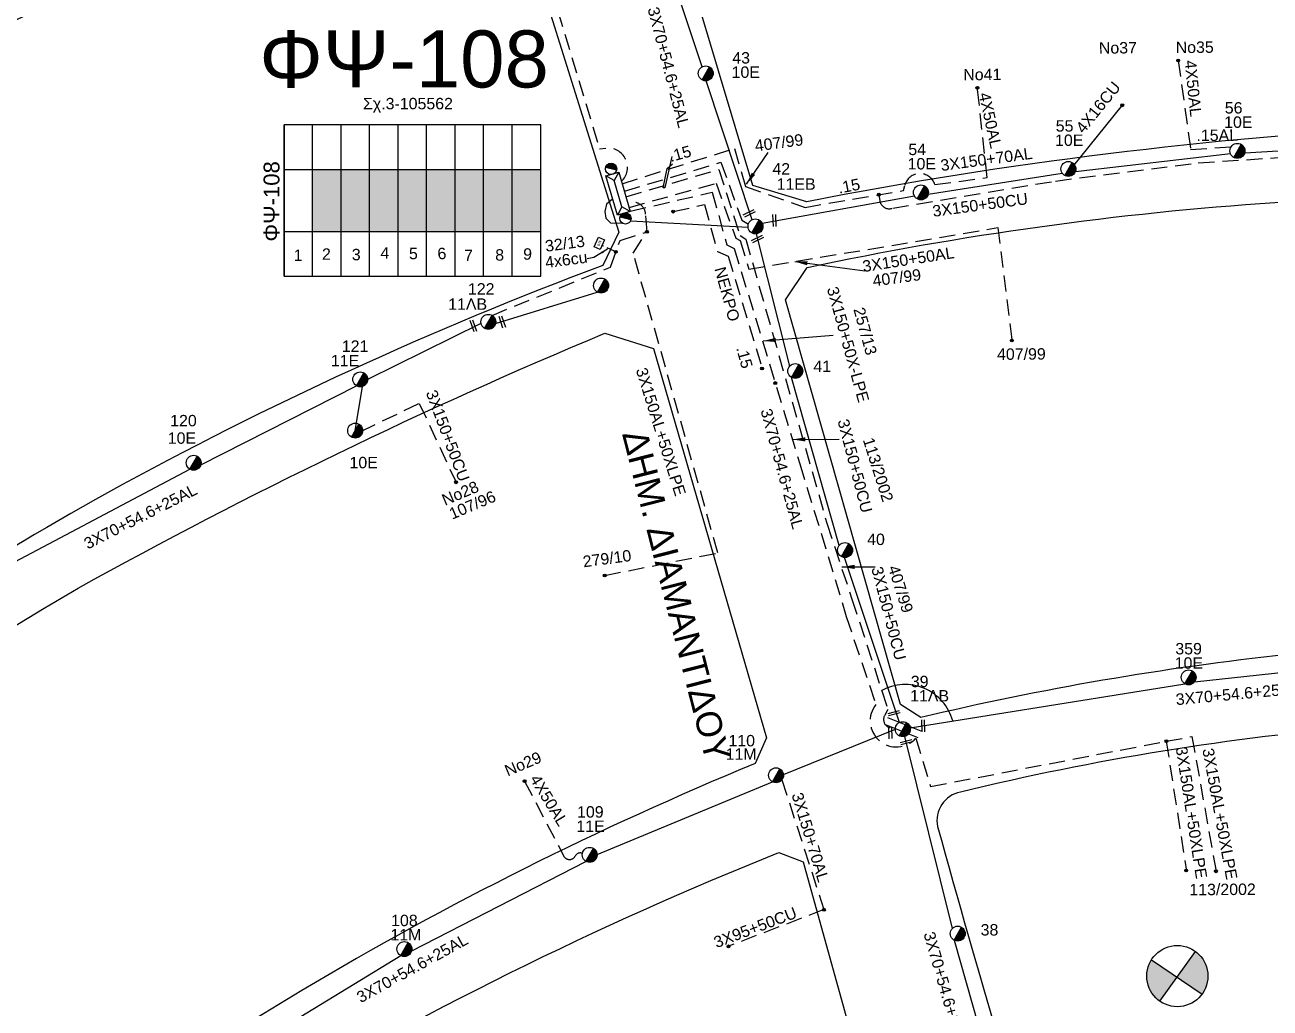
# Model space of a CAD drawing. Header units: millimetres. Extents: x 875 to 3140, y 727 to 1775.
# Drawn here: x 2015.8 to 2212.3, y 1494.8 to 1649.9 of the extents above; entities that cross this region are included whole.
import ezdxf
from ezdxf.enums import TextEntityAlignment as Align

# ---------------------------------------------------------------- set-up
doc = ezdxf.new("R2010")
doc.units = ezdxf.units.MM
doc.linetypes.add('DASHED', pattern=[19.05, 12.7, -6.35])
for name, color, linetype in [('Pillar OTE', 7, 'Continuous'), ('Ασφαλειοκιβώτια Χ.Τ 9 αναχωρήσεων', 7, 'Continuous'), ('Γέφυρες Εναερίου Δικτύου', 7, 'Continuous'), ('Γυμνά εναέρια ΧΤ (3Φ)   4x50AL', 7, 'Continuous'), ('Γυμνά εναέρια ΧΤ και ΦΟΠ (3Φ)   4x50+16AL', 7, 'Continuous'), ('Επιγραφές - Σχήματα', 7, 'Continuous'), ('Καλώδια ΧΤ   3x150+50AL', 7, 'DASHED'), ('Καλώδια ΧΤ   3x150+50CU', 7, 'DASHED'), ('Καλώδια ΧΤ   3x150+70AL', 7, 'DASHED'), ('Καλώδια ΧΤ   3x150AL+50XLPE', 7, 'DASHED'), ('Καλώδια ΧΤ   3x95+50CU', 7, 'DASHED'), ('Καλώδια ΧΤ   4x6CU', 7, 'DASHED'), ('Μηχανική τομή', 7, 'Continuous'), ('Στύλος ΦΜ', 7, 'Continuous'), ('Στύλος ΦΜ @ 1', 7, 'Continuous'), ('Συνδέσεις', 7, 'Continuous'), ('Συνεστραμμένα ΧΤ   3x70+54.6+25AL', 7, 'SYN_LINE'), ('Τομή', 7, 'Continuous'), ('Υποσταθμός εναέριος 2 στύλων', 7, 'Continuous'), ('Υποσταθμός πόλεως', 7, 'Continuous'), ('Υπόβαθρο ΔΕΗ', 7, 'Continuous'), ('Υπόγεια Καλώδια Δικτύου ΧΤ   .15', 7, 'DASHED'), ('Υπόγεια Καλώδια Δικτύου ΧΤ   150AL', 7, 'DASHED')]:
    doc.layers.add(name, color=color, linetype=linetype)
doc.styles.add('ar', font='arial.ttf')
doc.styles.get("Standard").update_dxf_attribs({"font": 'arial.ttf'})
doc.linetypes.add('SYN_LINE', pattern='A,0.5,-0.0001,["/\\/\\/\\/",Standard,S=0.1,R=0,X=0,Y=-0.05],-0.25', length=0.7501)
doc.dimstyles.new('ISO-25', dxfattribs={"dimtxt": 2.5, "dimasz": 2.5, "dimexe": 1.25, "dimexo": 0.625, "dimtad": 1, "dimtxsty": 'Standard', "dimcen": 2.5, "dimadec": 0, "dimazin": 0, "dimtfac": 1, "dimtmove": 0, "dimatfit": 3, "dimfxl": 1, "dimarcsym": 0})

# ---------------------------------------------------------------- blocks, each defined once
blk = doc.blocks.new('ΥΠΑΡΧΩΝ ΤΣΙΜΕΝΤΕΝΙΟΣ ΣΤΥΛΟΣ')
at = {"layer": 'Στύλος ΦΜ'}
blk.add_hatch(color=256, dxfattribs=at).paths.add_polyline_path([(-1.29, -2.28, 0.574793), (2.62, 0, 0.268822), (1.3, 2.27)])
blk.add_line((-1.29, -2.28), (1.3, 2.27), dxfattribs=at)
blk.add_circle((0, 0), 2.62, dxfattribs=at)
at = {"layer": 'Στύλος ΦΜ', "flags": 4}
for tag, p in [('ΑΡΙΘΜΟΣ', (-4.68, 8.05)), ('ΤΥΠΟΣ', (-4.91, 3.03))]:
    blk.add_attdef(tag, p, '', height=4, dxfattribs=at)
blk = doc.blocks.new('ΥΠΟΣΤΑΘΜΟΣ ΕΝΑΕΡΙΟΣ ΕΠΙ 2 ΣΤΥΛΩΝ')
at = {"layer": 'Υποσταθμός εναέριος 2 στύλων', "linetype": 'Continuous'}
for points in [[(-11.97, -2.11, 0.574793), (-8.45, -0.07, 0.268822), (-9.64, 1.98)], [(9.68, -2.15, 0.574793), (13.19, -0.1, 0.268822), (12.01, 1.95)]]:
    blk.add_hatch(color=256, dxfattribs=at).paths.add_polyline_path(points)
for p, q in [((-11.97, -2.11), (-9.64, 1.98)), ((9.68, -2.15), (12.01, 1.95))]:
    blk.add_line(p, q, dxfattribs=at)
for centre in [(-10.81, -0.07), (10.84, -0.1)]:
    blk.add_circle(centre, 2.36, dxfattribs=at)
at = {"layer": 'Υποσταθμός πόλεως', "linetype": 'Continuous', "ltscale": 40}
blk.add_lwpolyline([(-8.57, 2.82), (8.57, 2.82), (8.57, -2.82), (-8.57, -2.82)], close=True, dxfattribs=at)
for points in [[(-5.75, 0), (-8.57, 2.82)], [(-8.57, -2.82), (-5.75, 0)], [(-5.75, 0), (5.75, 0)], [(5.75, 0), (8.57, 2.82)], [(8.57, -2.82), (5.75, 0)]]:
    blk.add_lwpolyline(points, dxfattribs=at)
at = {"layer": 'Υποσταθμός εναέριος 2 στύλων', "ltscale": 40, "flags": 1}
for tag, p in [('ΜΕΤΑΣΧΗΜΑΤΙΣΜΟΣ', (14.09, 2.51)), ('ΙΣΧΥΣ', (14.07, -0.28)), ('ΑΡΙΘΜΟΣ', (14.19, -3))]:
    blk.add_attdef(tag, p, '', height=1.8, dxfattribs=at)
blk = doc.blocks.new('ΤΟΜΗ')
at = {"layer": 'Τομή', "ltscale": 40}
for p, q in [((-5.68, 0), (5.68, 0)), ((5.68, -2.33), (-5.68, -2.33))]:
    blk.add_line(p, q, dxfattribs=at)
blk = doc.blocks.new('ΑΣΦΑΛΕΙΟΚΙΒΩΤΙΟ ΥΠΟΣΤΑΘΜΟΥ 9 ΑΝΑΧΩΡΗΣΕΩΝ')
at = {"layer": 'Ασφαλειοκιβώτια Χ.Τ 9 αναχωρήσεων', "ltscale": 40}
for p, q in [((-23.8, 40.36), (24.02, 40.36)), ((-9.72, 40.36), (-9.72, -40.64)), ((9.94, 40.36), (9.94, -40.64)), ((-23.8, 31.36), (24.02, 31.36)), ((-23.8, 22.36), (24.02, 22.36)), ((-23.8, 13.36), (24.02, 13.36)), ((-23.8, 4.36), (24.02, 4.36)), ((-23.8, -4.64), (24.02, -4.64)), ((-23.8, -13.64), (24.02, -13.64)), ((-23.8, -22.64), (24.02, -22.64)), ((-23.8, -31.64), (24.02, -31.64))]:
    blk.add_line(p, q, dxfattribs=at)
at = {"layer": 'Ασφαλειοκιβώτια Χ.Τ 9 αναχωρήσεων'}
blk.add_lwpolyline([(-23.8, -40.64), (24.02, -40.64), (24.02, 40.36), (-23.8, 40.36)], close=True, dxfattribs=at)
for s, rotation, p in [('1', 270, (-18.96, 37.31)), ('2', 270, (-18.6, 28.38)), ('3', 270, (-18.74, 18.97)), ('4', 270, (-18.26, 9.95)), ('5', 270, (-18.42, 0.93)), ('6', 274.9707, (-18.52, -8.21)), ('7', 270, (-19, -16.47)), ('8', 270, (-18.86, -26.29)), ('9', 266.863, (-18.5, -35))]:
    blk.add_text(s, height=3.6, rotation=rotation, dxfattribs=at).set_placement(p)
at = {"layer": 'Ασφαλειοκιβώτια Χ.Τ 9 αναχωρήσεων', "ltscale": 40}
for tag, height, p in [('ΟΝΟΜΑ', 5, (-0.16, 44.31)), ('ΚΕΙΜΕΝΟ 1', 2, (17.06, 35.59)), ('ΚΕΙΜΕΝΟ 2', 2, (17.06, 26.88)), ('ΚΕΙΜΕΝΟ 3', 2, (17.06, 17.69)), ('ΚΕΙΜΕΝΟ 4', 2, (17.06, 8.71)), ('ΚΕΙΜΕΝΟ 5', 2, (17.06, -0.13)), ('ΚΕΙΜΕΝΟ 6', 2, (17.06, -9.05)), ('ΚΕΙΜΕΝΟ 7', 2, (17.06, -18.13)), ('ΚΕΙΜΕΝΟ 8', 2, (17.06, -26.85)), ('ΚΕΙΜΕΝΟ 9', 2, (17.06, -35.99)), ('ΣΧ', 2, (-0.1, -42.64))]:
    blk.add_attdef(tag, text='', height=height, dxfattribs=at).set_placement(p, align=Align.MIDDLE_CENTER)
blk = doc.blocks.new('ΜΗΧΑΝΙΚΗ ΤΟΜΗ')
at = {"layer": 'Μηχανική τομή', "ltscale": 40}
for p, q in [((-1.89, 0.78), (1.89, 0.78)), ((1.89, 0), (-1.89, 0))]:
    blk.add_line(p, q, dxfattribs=at)
blk = doc.blocks.new('_ΣΥΝΔΕΣΗ')
at = {"layer": 'Συνδέσεις', "linetype": 'SYN_LINE', "ltscale": 40}
blk.add_hatch(color=256, dxfattribs=at).paths.add_polyline_path([(0.5, -0.01, 1), (-0.5, -0.01, 1)])
at = {"layer": 'Συνδέσεις'}
blk.add_circle((0, -0.01), 0.5, dxfattribs=at)
blk = doc.blocks.new('PILLAR ΟΤΕ')
at = {"layer": 'Pillar OTE', "ltscale": 40}
blk.add_lwpolyline([(-3.31, 2.02), (3.39, 2.02), (3.39, -1.99), (-3.31, -1.99)], close=True, dxfattribs=at)
at = {"layer": 'Pillar OTE', "insert": (-1.81, 0.71), "char_height": 1.3575, "width": 109.961, "attachment_point": 1}
blk.add_mtext('{\\fArial|b1|i0|c161|p34;OTE}', dxfattribs=at)

msp = doc.modelspace()

# ---------------------------------------------------------------- hatches: boundary and pattern name
at = {"layer": 'Ασφαλειοκιβώτια Χ.Τ 9 αναχωρήσεων', "ltscale": 20}
for color, points in [(30, [(2061.17, 1627.11), (2061.17, 1617.29), (2065.67, 1617.29), (2065.67, 1627.11)]), (2, [(2065.67, 1627.11), (2065.67, 1617.29), (2070.17, 1617.29), (2070.17, 1627.11)]), (151, [(2070.17, 1627.11), (2070.17, 1617.29), (2074.67, 1617.29), (2074.67, 1627.11)]), (85, [(2074.67, 1627.11), (2074.67, 1617.29), (2079.17, 1617.29), (2079.17, 1627.11)]), (6, [(2079.17, 1627.11), (2079.17, 1617.29), (2083.67, 1617.29), (2083.67, 1627.11)]), (27, [(2083.67, 1627.11), (2083.67, 1617.29), (2088.17, 1617.29), (2088.17, 1627.11)]), (1, [(2088.17, 1627.11), (2088.17, 1617.29), (2092.67, 1617.29), (2092.67, 1627.11)]), (173, [(2092.67, 1627.11), (2092.67, 1617.29), (2097.17, 1617.29), (2097.17, 1627.11)])]:
    msp.add_hatch(color=color, dxfattribs=at).paths.add_polyline_path(points)
at = {"layer": 'Επιγραφές - Σχήματα'}
h = msp.add_hatch(color=1, dxfattribs=at)
h.paths.add_polyline_path([(2200.5, 1503.71), (2197.6, 1499.64), (2201.56, 1496.97, 0.158648), (2202.48, 1499.81, 0.239646)])
h.paths.add_polyline_path([(2197.6, 1499.64), (2193.56, 1502.37, 0.140748), (2192.83, 1499.81, 0.245453), (2194.9, 1495.85)])

# ---------------------------------------------------------------- linework, layer by layer
at = {"layer": 'Γέφυρες Εναερίου Δικτύου', "color": 30, "linetype": 'DASHED', "ltscale": 0.2}
msp.add_lwpolyline([(2089.51, 1604.07), (2108.19, 1611.68), (2109.71, 1615.89), (2113.96, 1617.27), (2113.74, 1620.06, 0.507875), (2110.94, 1621.79, -39.697215)], format="xyb", dxfattribs=at)
at = {"layer": 'Γυμνά εναέρια ΧΤ (3Φ)   4x50AL', "color": 27, "linetype": 'DASHED', "ltscale": 0.2}
msp.add_lwpolyline([(2197.8, 1644.3), (2199.75, 1630.25)], dxfattribs=at)
at = {"layer": 'Γυμνά εναέρια ΧΤ (3Φ)   4x50AL', "color": 85, "linetype": 'DASHED', "ltscale": 0.2}
msp.add_lwpolyline([(2167.65, 1625.8), (2166.1, 1639.98)], dxfattribs=at)
at = {"layer": 'Γυμνά εναέρια ΧΤ (3Φ)   4x50AL', "color": 1, "linetype": 'DASHED', "ltscale": 0.2}
msp.add_lwpolyline([(2094.64, 1530.58), (2100.82, 1518.75, 0.605648), (2102.62, 1518.75, -0.381821), (2103.76, 1519.18, 0.187049)], format="xyb", dxfattribs=at)
at = {"layer": 'Γυμνά εναέρια ΧΤ και ΦΟΠ (3Φ)   4x50+16AL', "color": 27}
for points in [[(2208.28, 1629.72), (2235.52, 1631.36)], [(2181.56, 1626.78), (2206.05, 1629.6)], [(2158.33, 1623.18), (2179.5, 1626.49)], [(2132.13, 1618.64), (2156.15, 1622.93)]]:
    msp.add_lwpolyline(points, dxfattribs=at)
at = {"layer": 'Γυμνά εναέρια ΧΤ και ΦΟΠ (3Φ)   4x50+16AL', "color": 27, "linetype": 'SYN_LINE', "ltscale": 20}
msp.add_lwpolyline([(2111.34, 1619.01), (2129.94, 1617.99)], dxfattribs=at)
at = {"layer": 'Επιγραφές - Σχήματα', "color": 7, "linetype": 'SYN_LINE', "ltscale": 15}
msp.add_line((2181.09, 1627.47), (2188.99, 1637.23), dxfattribs=at)
at = {"layer": 'Επιγραφές - Σχήματα', "ltscale": 20}
msp.add_lwpolyline([(2117.9, 1629.14), (2116.79, 1624.19), (2116.49, 1624.19), (2117.15, 1627.22), (2117.98, 1627.99)], dxfattribs=at)
at = {"layer": 'Επιγραφές - Σχήματα', "color": 1}
for points in [[(2194.9, 1495.85), (2200.5, 1503.71)], [(2193.56, 1502.37), (2201.56, 1496.97)]]:
    msp.add_lwpolyline(points, dxfattribs=at)
msp.add_circle((2197.65, 1499.81), 4.83, dxfattribs=at)
at = {"layer": 'Επιγραφές - Σχήματα', "ltscale": 20}
msp.add_arc((2154.69, 1538.02), 7.79, 15.2404, 118.8807, dxfattribs=at)
at = {"layer": 'Καλώδια ΧΤ   3x150+50AL', "color": 85, "ltscale": 0.2}
msp.add_lwpolyline([(2159.38, 1624.73), (2167.65, 1625.8)], dxfattribs=at)
at = {"layer": 'Καλώδια ΧΤ   3x150+50AL', "color": 1, "ltscale": 0.2}
msp.add_lwpolyline([(2111.14, 1621.1), (2124.86, 1624.91), (2127.96, 1616.25), (2128.68, 1615.89), (2130.03, 1611.35), (2169.31, 1617.91), (2171.55, 1600.14)], dxfattribs=at)
at = {"layer": 'Καλώδια ΧΤ   3x150+50CU', "color": 85, "ltscale": 0.2}
msp.add_lwpolyline([(2150.57, 1623.12), (2150.71, 1622.15, 0.486216), (2152.74, 1621), (2178.43, 1625.27), (2200.96, 1628.12), (2229.53, 1630.05, 0.49466), (2231.03, 1632.31), (2233.62, 1632.39), (2234.1, 1632.9, -0.736401), (2235.88, 1632.04)], format="xyb", dxfattribs=at)
at = {"layer": 'Καλώδια ΧΤ   3x150+50CU', "color": 173, "ltscale": 0.2}
msp.add_lwpolyline([(2111.31, 1620.52), (2124.25, 1623.5), (2126.56, 1615.2), (2127.73, 1614.62), (2138.1, 1580.62), (2145.41, 1556.54), (2150.08, 1542.67)], dxfattribs=at)
at = {"layer": 'Καλώδια ΧΤ   3x150+50CU', "color": 2, "ltscale": 0.2}
msp.add_lwpolyline([(2128.64, 1616.68), (2129.54, 1616.08), (2142.34, 1571.28), (2146.29, 1559.31), (2151.98, 1541.87), (2151.48, 1541, 0.721855), (2153.19, 1539.07)], format="xyb", dxfattribs=at)
at = {"layer": 'Καλώδια ΧΤ   3x150+50CU', "color": 30, "ltscale": 0.2}
msp.add_lwpolyline([(2068.78, 1585.76), (2078.02, 1590.18), (2083.83, 1577.75)], dxfattribs=at)
at = {"layer": 'Καλώδια ΧΤ   3x150+50CU', "color": 173, "ltscale": 0.2}
msp.add_lwpolyline([(2150.08, 1542.67, 0.974029), (2156.39, 1537.36), (2158.72, 1529.72), (2195.9, 1536.87)], format="xyb", dxfattribs=at)
at = {"layer": 'Καλώδια ΧΤ   3x150+70AL', "color": 1, "ltscale": 0.2}
msp.add_lwpolyline([(2135.25, 1530.77), (2141.88, 1510.3)], dxfattribs=at)
at = {"layer": 'Καλώδια ΧΤ   3x150AL+50XLPE', "color": 30, "linetype": 'DASHED', "ltscale": 0.2}
msp.add_lwpolyline([(2107.31, 1563.03), (2125.14, 1566.58), (2111.78, 1613.91), (2113.96, 1617.27)], dxfattribs=at)
at = {"layer": 'Καλώδια ΧΤ   3x150AL+50XLPE', "color": 173, "ltscale": 0.2}
for points in [[(2195.9, 1536.87), (2199.96, 1537.61), (2203.76, 1516.32)], [(2195.9, 1536.87), (2199.08, 1516.38)]]:
    msp.add_lwpolyline(points, dxfattribs=at)
at = {"layer": 'Καλώδια ΧΤ   3x95+50CU', "color": 1, "ltscale": 0.2}
msp.add_lwpolyline([(2141.88, 1510.3), (2126.82, 1504.51)], dxfattribs=at)
at = {"layer": 'Καλώδια ΧΤ   4x6CU', "color": 30, "linetype": 'DASHED', "ltscale": 0.1}
msp.add_lwpolyline([(2108.85, 1614.21), (2106.9, 1615.06)], dxfattribs=at)
at = {"layer": 'Καλώδια ΧΤ   4x6CU', "color": 0, "linetype": 'Continuous', "ltscale": 0.1}
msp.add_lwpolyline([(2105.57, 1613.19), (2104.53, 1613)], dxfattribs=at)
at = {"layer": 'Συνεστραμμένα ΧΤ   3x70+54.6+25AL', "color": 151, "ltscale": 20}
for points in [[(2122.69, 1643.3), (2116.08, 1663.1)], [(2130.56, 1619.16), (2123.31, 1641.08)], [(2136.49, 1596.08), (2131.24, 1616.94)], [(2144.29, 1567.77), (2136.78, 1594.27)], [(2153.8, 1539.82), (2145.15, 1565.85)]]:
    msp.add_lwpolyline(points, dxfattribs=at)
at = {"layer": 'Συνεστραμμένα ΧΤ   3x70+54.6+25AL', "color": 30, "ltscale": 20}
for points in [[(2090.07, 1602.8), (2106.12, 1607.75)], [(2069.89, 1593.98), (2087.77, 1602.82)], [(2043.54, 1580.46), (2068.13, 1592.94)], [(2008.8, 1562.33), (2041.84, 1579.78)]]:
    msp.add_lwpolyline(points, dxfattribs=at)
at = {"layer": 'Συνεστραμμένα ΧΤ   3x70+54.6+25AL', "color": 30, "ltscale": 10}
msp.add_lwpolyline([(2069.2, 1594.04), (2067.69, 1584.98)], dxfattribs=at)
at = {"layer": 'Συνεστραμμένα ΧΤ   3x70+54.6+25AL', "color": 2, "ltscale": 20}
for points in [[(2200.37, 1546.22), (2232.9, 1549.78)], [(2155.49, 1538.98), (2198.86, 1545.93)]]:
    msp.add_lwpolyline(points, dxfattribs=at)
at = {"layer": 'Συνεστραμμένα ΧΤ   3x70+54.6+25AL', "color": 1, "ltscale": 20}
for points in [[(2135.5, 1531.6), (2153.15, 1538.75)], [(2154.62, 1537.63), (2162.14, 1507.31)], [(2106.09, 1518.98), (2133.74, 1530.48)], [(2076.83, 1503.82), (2104.33, 1517.91)], [(2162.42, 1505.48), (2170.88, 1475.6)], [(2045.45, 1484.97), (2075.1, 1503.04)]]:
    msp.add_lwpolyline(points, dxfattribs=at)
at = {"layer": 'Υπόβαθρο ΔΕΗ'}
for points in [[(2514.41, 1625.59), (2481, 1569.57, 0.059767), (2383.83, 1615.34, 0.081298), (2234.7, 1633.78, 0.034826), (2139.17, 1622.01), (2130.67, 1624.57), (2114.23, 1679.42), (2116.66, 1685.68, -0.055188), (2250.49, 1701.68, -0.064496), (2398.15, 1678.3, -0.060424), (2514.41, 1625.59, -1.462523)], [(2085.16, 1678.92), (2090.78, 1677.02), (2109.54, 1617.21), (2106.98, 1611.93, 0.036785), (2028.84, 1576.07, 0.041973), (1970, 1536.92, 0.051287), (1913.58, 1484.79, 0.035159), (1875.97, 1432.87, 0.122834), (1853.09, 1371.35), (1841.7, 1365.24), (1808.5, 1380.09, -0.280101), (1804.92, 1386.8, 0.225889), (1803.36, 1407.94, 0.121794), (1793.28, 1422.05), (1804.7, 1444.7, -0.024796), (1848.55, 1514.31, -0.033695), (1893.17, 1567.76, -0.048491), (1954.87, 1616.68, -0.057442), (2043.42, 1663.11, -0.014813), (2085.16, 1678.92, -1.046826)], [(2475.3, 1560.07), (2440.57, 1502.41, 0.054923), (2335.55, 1543.7, 0.080919), (2214.94, 1550.53, 0.031708), (2157.17, 1540.61), (2153.99, 1542.66), (2135.84, 1606.5), (2139.21, 1611.64, -0.070138), (2287.6, 1621.75, -0.083744), (2406.95, 1596.88, -0.033469), (2475.3, 1560.07, -7.744932)], [(2107.28, 1601.24), (2114.98, 1598.82), (2132.81, 1537.4), (2131.03, 1533.35, 0.036603), (2059.48, 1497.54, 0.054688), (1987.59, 1443.17, 0.043684), (1933.04, 1377.77, 0.072082), (1911.97, 1333.34), (1862.93, 1357.5), (1861.06, 1365.84, -0.120689), (1885.39, 1429.06, -0.07379), (1944.13, 1501.47, -0.056166), (2024.19, 1561.04, -0.027713), (2107.28, 1601.24, -1.294944)], [(2163.41, 1528.84, 0.415674), (2159.81, 1523.44, 0.007297), (2180.17, 1454.04, -0.057165), (2261.02, 1461.24, -0.088469), (2368.73, 1434.32, -0.016132), (2392.81, 1423.21, 0.007039), (2434.59, 1491.97, 0.056666), (2343.65, 1529.26, 0.069942), (2227.76, 1539.29, 0.03846), (2163.41, 1528.84, 8.500528)]]:
    msp.add_lwpolyline(points, format="xyb", dxfattribs=at)
msp.add_lwpolyline([(2134.79, 1519.31), (2138.62, 1517.85), (2158.26, 1447.01, 0.030428), (2130.13, 1432.48, 0.043365), (2078.74, 1400.52, 0.054705), (2021.48, 1344.88, 0.108341), (1995.64, 1297.72), (1924.58, 1328.72), (1923.66, 1331.16, -0.104455), (1968.12, 1403.68, -0.088961), (2051.51, 1478.05, -0.039388)], format="xyb", close=True, dxfattribs=at)
at = {"layer": 'Υπόγεια Καλώδια Δικτύου ΧΤ   .15', "color": 6, "ltscale": 0.2}
msp.add_lwpolyline([(2095.47, 1666.66), (2106.47, 1630.35), (2107.44, 1630.44, -0.725924), (2109.94, 1625.21)], format="xyb", dxfattribs=at)
at = {"layer": 'Υπόγεια Καλώδια Δικτύου ΧΤ   .15', "color": 85, "ltscale": 0.2}
msp.add_lwpolyline([(2110.05, 1624.85), (2127.78, 1630.42), (2129.49, 1624.38), (2138.9, 1621.11)], dxfattribs=at)
at = {"layer": 'Υπόγεια Καλώδια Δικτύου ΧΤ   .15', "color": 151, "ltscale": 0.2}
msp.add_lwpolyline([(2110.39, 1623.65), (2125.63, 1628.24), (2128.91, 1619.07), (2129.96, 1618.46)], dxfattribs=at)
at = {"layer": 'Υπόγεια Καλώδια Δικτύου ΧΤ   .15', "color": 2, "ltscale": 0.2}
msp.add_lwpolyline([(2110.64, 1622.8), (2125.29, 1627.1), (2128.64, 1616.68)], dxfattribs=at)
at = {"layer": 'Υπόγεια Καλώδια Δικτύου ΧΤ   .15', "color": 85, "ltscale": 0.2}
msp.add_lwpolyline([(2138.9, 1621.11), (2154.43, 1623.78), (2154.63, 1624.57, -0.754155), (2159.38, 1624.73, -0.613182)], format="xyb", dxfattribs=at)
at = {"layer": 'Υπόγεια Καλώδια Δικτύου ΧΤ   .15', "color": 27, "ltscale": 0.2}
msp.add_lwpolyline([(2108.51, 1622.43), (2107.58, 1621.6), (2107.29, 1620.48), (2107.48, 1619.41), (2108.22, 1618.67), (2110.02, 1618.62)], dxfattribs=at)
at = {"layer": 'Υπόγεια Καλώδια Δικτύου ΧΤ   .15', "color": 0, "ltscale": 0.2}
msp.add_lwpolyline([(2118.11, 1620.45), (2123.01, 1621.54), (2125.1, 1614.14), (2126.76, 1613.41), (2132.14, 1595.69)], dxfattribs=at)
at = {"layer": 'Υπόγεια Καλώδια Δικτύου ΧΤ   150AL', "color": 27, "linetype": 'DASHED', "ltscale": 0.2}
msp.add_lwpolyline([(2199.75, 1630.25), (2206.17, 1630.69)], dxfattribs=at)

# ---------------------------------------------------------------- block references
at = {"layer": 'Pillar OTE', "xscale": 0.25, "yscale": 0.25, "zscale": 0.25, "rotation": 66.20736884453426}
msp.add_blockref('PILLAR ΟΤΕ', (2106.44, 1615.43), dxfattribs=at)
at = {"layer": 'Ασφαλειοκιβώτια Χ.Τ 9 αναχωρήσεων', "xscale": 0.5, "yscale": 0.5, "zscale": 0.5, "rotation": 90}
msp.add_blockref('ΑΣΦΑΛΕΙΟΚΙΒΩΤΙΟ ΥΠΟΣΤΑΘΜΟΥ 9 ΑΝΑΧΩΡΗΣΕΩΝ', (2076.86, 1622.14), dxfattribs=at).add_auto_attribs({'ΟΝΟΜΑ': 'ΦΨ-108'})
at = {"layer": 'Μηχανική τομή'}
for p, xscale, yscale, zscale, rotation in [((2130.18, 1619.99), 0.4999999999999086, 0.4999999999999086, 0.4999999999999086, 25.66480515339274), ((2134.26, 1619.03), 0.4999999999998564, 0.4999999999998564, 0.4999999999998564, 91.85555854086383), ((2131.48, 1615.94), 0.4999999999999086, 0.4999999999999086, 0.4999999999999086, 25.66480515339274), ((2090.94, 1602.97), 0.5000000000000628, 0.5000000000000628, 0.5000000000000628, 288.1819623035607), ((2086.37, 1602.36), 0.5000000000000627, 0.5000000000000627, 0.5000000000000627, 288.1819623035607), ((2153.01, 1541.1), 0.4999999999998237, 0.4999999999998237, 0.4999999999998237, 14.66178387958995), ((2152.55, 1538.22), 0.4999999999998564, 0.4999999999998564, 0.4999999999998564, 91.85555854086383), ((2157.74, 1539.3), 0.4999999999998564, 0.4999999999998564, 0.4999999999998564, 91.85555854086383), ((2154.95, 1536.55), 0.4999999999998237, 0.4999999999998237, 0.4999999999998237, 14.66178387958995)]:
    msp.add_blockref('ΜΗΧΑΝΙΚΗ ΤΟΜΗ', p, dxfattribs=dict(at, xscale=xscale, yscale=yscale, zscale=zscale, rotation=rotation))
at = {"layer": 'Στύλος ΦΜ @ 1', "ltscale": 40}
ref = msp.add_blockref('ΥΠΑΡΧΩΝ ΤΣΙΜΕΝΤΕΝΙΟΣ ΣΤΥΛΟΣ', (2123.23, 1642.26), dxfattribs=dict(at, xscale=0.4499999999998181, yscale=0.4499999999998181, zscale=0.4499999999998181))
ref.add_attrib('ΤΥΠΟΣ', '10E', (2127.31, 1641.55), dxfattribs={"layer": 'Στύλος ΦΜ', "height": 1.8, "flags": 4})
ref.add_attrib('ΑΡΙΘΜΟΣ', '43', (2127.42, 1643.81), dxfattribs={"layer": 'Στύλος ΦΜ', "height": 1.8, "flags": 4})
ref = msp.add_blockref('ΥΠΑΡΧΩΝ ΤΣΙΜΕΝΤΕΝΙΟΣ ΣΤΥΛΟΣ', (2207.14, 1630.03), dxfattribs=dict(at, xscale=0.4499999999998181, yscale=0.4499999999998181, zscale=0.4499999999998181))
ref.add_attrib('ΤΥΠΟΣ', '10E', (2205.04, 1633.66), dxfattribs={"layer": 'Στύλος ΦΜ', "height": 1.8, "flags": 4})
ref.add_attrib('ΑΡΙΘΜΟΣ', '56', (2205.14, 1635.92), dxfattribs={"layer": 'Στύλος ΦΜ', "height": 1.8, "flags": 4})
ref = msp.add_blockref('ΥΠΑΡΧΩΝ ΤΣΙΜΕΝΤΕΝΙΟΣ ΣΤΥΛΟΣ', (2180.46, 1627.18), dxfattribs=dict(at, xscale=0.4499999999998181, yscale=0.4499999999998181, zscale=0.4499999999998181))
ref.add_attrib('ΤΥΠΟΣ', '10E', (2178.35, 1630.81), dxfattribs={"layer": 'Στύλος ΦΜ', "height": 1.8, "flags": 4})
ref.add_attrib('ΑΡΙΘΜΟΣ', '55', (2178.46, 1633.07), dxfattribs={"layer": 'Στύλος ΦΜ', "height": 1.8, "flags": 4})
ref = msp.add_blockref('ΥΠΑΡΧΩΝ ΤΣΙΜΕΝΤΕΝΙΟΣ ΣΤΥΛΟΣ', (2157.19, 1623.47), dxfattribs=dict(at, xscale=0.4499999999998181, yscale=0.4499999999998181, zscale=0.4499999999998181))
ref.add_attrib('ΤΥΠΟΣ', '10E', (2155.09, 1627.1), dxfattribs={"layer": 'Στύλος ΦΜ', "height": 1.8, "flags": 4})
ref.add_attrib('ΑΡΙΘΜΟΣ', '54', (2155.2, 1629.36), dxfattribs={"layer": 'Στύλος ΦΜ', "height": 1.8, "flags": 4})
ref = msp.add_blockref('ΥΠΑΡΧΩΝ ΤΣΙΜΕΝΤΕΝΙΟΣ ΣΤΥΛΟΣ', (2131.08, 1618.11), dxfattribs=dict(at, xscale=0.4499999999998181, yscale=0.4499999999998181, zscale=0.4499999999998181))
ref.add_attrib('ΤΥΠΟΣ', '11ΕΒ', (2134.42, 1623.89), dxfattribs={"layer": 'Στύλος ΦΜ', "height": 1.8, "flags": 4})
ref.add_attrib('ΑΡΙΘΜΟΣ', '42', (2133.75, 1626.29), dxfattribs={"layer": 'Στύλος ΦΜ', "height": 1.8, "flags": 4})
at = {"layer": 'Στύλος ΦΜ @ 1', "ltscale": 40, "xscale": 0.4499999999998181, "yscale": 0.4499999999998181, "zscale": 0.4499999999998181}
msp.add_blockref('ΥΠΑΡΧΩΝ ΤΣΙΜΕΝΤΕΝΙΟΣ ΣΤΥΛΟΣ', (2106.71, 1608.78), dxfattribs=at)
at = {"layer": 'Στύλος ΦΜ @ 1', "ltscale": 40}
ref = msp.add_blockref('ΥΠΑΡΧΩΝ ΤΣΙΜΕΝΤΕΝΙΟΣ ΣΤΥΛΟΣ', (2088.92, 1603.05), dxfattribs=dict(at, xscale=0.4499999999998181, yscale=0.4499999999998181, zscale=0.4499999999998181))
ref.add_attrib('ΤΥΠΟΣ', '11ΛB', (2082.58, 1604.95), dxfattribs={"layer": 'Στύλος ΦΜ', "height": 1.8, "flags": 4})
ref.add_attrib('ΑΡΙΘΜΟΣ', '122', (2085.7, 1607.35), dxfattribs={"layer": 'Στύλος ΦΜ', "height": 1.8, "flags": 4})
ref = msp.add_blockref('ΥΠΑΡΧΩΝ ΤΣΙΜΕΝΤΕΝΙΟΣ ΣΤΥΛΟΣ', (2068.71, 1593.97), dxfattribs=dict(at, xscale=0.4499999999998181, yscale=0.4499999999998181, zscale=0.4499999999998181))
ref.add_attrib('ΤΥΠΟΣ', '11E', (2064.07, 1596.02), dxfattribs={"layer": 'Στύλος ΦΜ', "height": 1.8, "flags": 4})
ref.add_attrib('ΑΡΙΘΜΟΣ', '121', (2065.8, 1598.31), dxfattribs={"layer": 'Στύλος ΦΜ', "height": 1.8, "flags": 4})
ref = msp.add_blockref('ΥΠΑΡΧΩΝ ΤΣΙΜΕΝΤΕΝΙΟΣ ΣΤΥΛΟΣ', (2137.36, 1595.29), dxfattribs=dict(at, xscale=0.4499999999998181, yscale=0.4499999999998181, zscale=0.4499999999998181))
ref.add_attrib('ΤΥΠΟΣ', '41', (2140.22, 1595.14), dxfattribs={"layer": 'Στύλος ΦΜ', "height": 1.8, "flags": 4})
ref = msp.add_blockref('ΥΠΑΡΧΩΝ ΤΣΙΜΕΝΤΕΝΙΟΣ ΣΤΥΛΟΣ', (2042.42, 1580.81), dxfattribs=dict(at, xscale=0.4499999999998181, yscale=0.4499999999998181, zscale=0.4499999999998181))
ref.add_attrib('ΤΥΠΟΣ', '10E', (2038.33, 1583.81), dxfattribs={"layer": 'Στύλος ΦΜ', "height": 1.8, "flags": 4})
ref.add_attrib('ΑΡΙΘΜΟΣ', '120', (2038.71, 1586.56), dxfattribs={"layer": 'Στύλος ΦΜ', "height": 1.8, "flags": 4})
ref = msp.add_blockref('ΥΠΑΡΧΩΝ ΤΣΙΜΕΝΤΕΝΙΟΣ ΣΤΥΛΟΣ', (2067.91, 1585.89), dxfattribs=dict(at, xscale=0.4499999999998181, yscale=0.4499999999998181, zscale=0.4499999999998181))
ref.add_attrib('ΤΥΠΟΣ', '10E', (2067.01, 1579.94), dxfattribs={"layer": 'Στύλος ΦΜ', "height": 1.8, "flags": 4})
ref = msp.add_blockref('ΥΠΑΡΧΩΝ ΤΣΙΜΕΝΤΕΝΙΟΣ ΣΤΥΛΟΣ', (2145.21, 1567.03), dxfattribs=dict(at, xscale=0.4499999999998181, yscale=0.4499999999998181, zscale=0.4499999999998181))
ref.add_attrib('ΤΥΠΟΣ', '40', (2148.7, 1567.83), dxfattribs={"layer": 'Στύλος ΦΜ', "height": 1.8, "flags": 4})
at = {"layer": 'Στύλος ΦΜ @ 1', "ltscale": 40, "xscale": 0.4499999999998181, "yscale": 0.4499999999998181, "zscale": 0.4499999999998181}
for p, values in [((2199.44, 1546.95), {'ΤΥΠΟΣ': '10E', 'ΑΡΙΘΜΟΣ': '359'}), ((2075.68, 1504.07), {'ΤΥΠΟΣ': '11M', 'ΑΡΙΘΜΟΣ': '108'})]:
    msp.add_blockref('ΥΠΑΡΧΩΝ ΤΣΙΜΕΝΤΕΝΙΟΣ ΣΤΥΛΟΣ', p, dxfattribs=at).add_auto_attribs(values)
at = {"layer": 'Στύλος ΦΜ @ 1', "ltscale": 40}
ref = msp.add_blockref('ΥΠΑΡΧΩΝ ΤΣΙΜΕΝΤΕΝΙΟΣ ΣΤΥΛΟΣ', (2154.33, 1538.77), dxfattribs=dict(at, xscale=0.4499999999998181, yscale=0.4499999999998181, zscale=0.4499999999998181))
ref.add_attrib('ΤΥΠΟΣ', '11ΛB', (2155.48, 1543.14), dxfattribs={"layer": 'Στύλος ΦΜ', "height": 1.8, "flags": 4})
ref.add_attrib('ΑΡΙΘΜΟΣ', '39', (2155.59, 1545.4), dxfattribs={"layer": 'Στύλος ΦΜ', "height": 1.8, "flags": 4})
ref = msp.add_blockref('ΥΠΑΡΧΩΝ ΤΣΙΜΕΝΤΕΝΙΟΣ ΣΤΥΛΟΣ', (2134.32, 1531.5), dxfattribs=dict(at, xscale=0.4499999999998181, yscale=0.4499999999998181, zscale=0.4499999999998181))
ref.add_attrib('ΤΥΠΟΣ', '11M', (2126.37, 1533.94), dxfattribs={"layer": 'Στύλος ΦΜ', "height": 1.8, "flags": 4})
ref.add_attrib('ΑΡΙΘΜΟΣ', '110', (2126.81, 1536.06), dxfattribs={"layer": 'Στύλος ΦΜ', "height": 1.8, "flags": 4})
ref = msp.add_blockref('ΥΠΑΡΧΩΝ ΤΣΙΜΕΝΤΕΝΙΟΣ ΣΤΥΛΟΣ', (2104.91, 1518.94), dxfattribs=dict(at, xscale=0.4499999999998181, yscale=0.4499999999998181, zscale=0.4499999999998181))
ref.add_attrib('ΤΥΠΟΣ', '11E', (2102.81, 1522.56), dxfattribs={"layer": 'Στύλος ΦΜ', "height": 1.8, "flags": 4})
ref.add_attrib('ΑΡΙΘΜΟΣ', '109', (2102.92, 1524.82), dxfattribs={"layer": 'Στύλος ΦΜ', "height": 1.8, "flags": 4})
ref = msp.add_blockref('ΥΠΑΡΧΩΝ ΤΣΙΜΕΝΤΕΝΙΟΣ ΣΤΥΛΟΣ', (2163, 1506.51), dxfattribs=dict(at, xscale=0.4499999999998181, yscale=0.4499999999998181, zscale=0.4499999999998181))
ref.add_attrib('ΤΥΠΟΣ', '38', (2166.61, 1506.21), dxfattribs={"layer": 'Στύλος ΦΜ', "height": 1.8, "flags": 4})
at = {"layer": 'Συνδέσεις', "xscale": 0.4500000000000455, "yscale": 0.4500000000000455, "zscale": 0.4500000000000455}
for p in [(2197.78, 1644.3), (2166.09, 1639.98), (2188.97, 1637.23), (2150.55, 1623.12), (2118.09, 1620.45), (2113.95, 1617.27), (2109.05, 1614.11), (2171.53, 1600.13), (2132.12, 1595.69), (2134.2, 1593.4), (2083.83, 1577.74), (2107.29, 1563.03), (2195.92, 1536.87), (2094.64, 1530.57), (2199.04, 1516.47), (2203.75, 1516.35), (2141.88, 1510.29), (2126.83, 1504.5)]:
    msp.add_blockref('_ΣΥΝΔΕΣΗ', p, dxfattribs=at)
at = {"layer": 'Τομή', "xscale": 0.4999999999998278, "yscale": 0.4999999999998278, "zscale": 0.4999999999998278, "rotation": 158.2310741918878}
msp.add_blockref('ΤΟΜΗ', (2154.12, 1538.46), dxfattribs=at)
at = {"layer": 'Υποσταθμός εναέριος 2 στύλων', "xscale": 0.3760114965241794, "yscale": 0.3760114965241794, "zscale": 0.3760114965241794, "rotation": 106.2443179638723}
msp.add_blockref('ΥΠΟΣΤΑΘΜΟΣ ΕΝΑΕΡΙΟΣ ΕΠΙ 2 ΣΤΥΛΩΝ', (2109.4, 1623.27), dxfattribs=at)

# ---------------------------------------------------------------- texts
at = {"layer": 'Γυμνά εναέρια ΧΤ (3Φ)   4x50AL', "ltscale": 20}
for rotation, p in [(275.8825, (2200.15, 1639.89)), (282.1817, (2168.14, 1634.84)), (301.2858, (2098.5, 1527.56))]:
    msp.add_text('4X50AL', height=1.8, rotation=rotation, dxfattribs=at).set_placement(p, align=Align.MIDDLE)
at = {"layer": 'Επιγραφές - Σχήματα', "ltscale": 20, "attachment_point": 1, "style": 'ar'}
for s, insert, char_height, width in [('ΦΨ-108', (2052.77, 1649.03), 9, 19.3816), ('Σχ.3-105562', (2069.14, 1638.39), 1.8, 28.4953)]:
    msp.add_mtext(s, dxfattribs=dict(at, insert=insert, char_height=char_height, width=width))
for s, insert, char_height, width, rotation in [('Νο37', (2185.26, 1647.17), 1.8, 7.4435, 0.4058), ('Νο35', (2197.38, 1647.26), 1.8, 7.4435, 0.4058), ('Νο41', (2163.86, 1642.96), 1.8, 7.4435, 0.4058), ('4Χ16CU', (2181.46, 1633.77), 1.8, 6.4474, 51.0681), ('407/99', (2130.86, 1631.71), 1.8, 7.4435, 7.619), ('32/13', (2097.77, 1615.88), 1.8, 7.4435, 7.619), ('4x6cu', (2097.77, 1613.3), 1.8, 7.4435, 7.619), ('407/99', (2149.45, 1610.41), 1.8, 7.4435, 7.619), ('407/99', (2169.19, 1598.84), 1.8, 7.4435, 0.4058), ('ΔΗΜ. ΔΙΑΜΑΝΤΙΔΟΥ', (2113.88, 1586.38), 4, 54.7815, 284.3333), ('113/2002', (2149.71, 1584.99), 1.8, 7.4435, 287.6499), ('Νο28', (2081.37, 1575.67), 1.8, 7.4435, 22.9548), ('107/96', (2082.51, 1573.48), 1.8, 7.4435, 22.9548), ('279/10', (2103.72, 1566.09), 1.8, 7.4435, 7.619), ('407/99', (2153.69, 1564.83), 1.8, 7.4435, 287.6499), ('Νο29', (2091.27, 1532.96), 1.8, 7.4435, 22.9548), ('113/2002', (2199.54, 1514.35), 1.8, 7.4435, 0.4058)]:
    msp.add_mtext(s, dxfattribs=dict(at, insert=insert, char_height=char_height, width=width, rotation=rotation))
at = {"layer": 'Καλώδια ΧΤ   3x150+50AL', "ltscale": 0.2}
msp.add_text('3X150+50AL', height=1.8, rotation=8.7652, dxfattribs=at).set_placement((2155.2, 1612.9), align=Align.MIDDLE)
at = {"layer": 'Καλώδια ΧΤ   3x150+50AL', "ltscale": 20, "insert": (2160.17, 1628.62), "char_height": 1.8, "width": 20.2815, "attachment_point": 1, "rotation": 7.6692, "style": 'ar'}
msp.add_mtext('3Χ150+70AL', dxfattribs=at)
at = {"layer": 'Καλώδια ΧΤ   3x150+50CU', "ltscale": 0.2}
for rotation, p in [(290.483, (2082.53, 1585.08)), (284.5465, (2146.79, 1580.32)), (284.5465, (2152.12, 1557.05))]:
    msp.add_text('3X150+50CU', height=1.8, rotation=rotation, dxfattribs=at).set_placement(p, align=Align.MIDDLE)
at = {"layer": 'Καλώδια ΧΤ   3x150+50CU', "ltscale": 20, "insert": (2158.9, 1621.39), "char_height": 1.8, "width": 20.2815, "attachment_point": 1, "rotation": 7.6692, "style": 'ar'}
msp.add_mtext('3Χ150+50CU', dxfattribs=at)
at = {"layer": 'Καλώδια ΧΤ   3x150+50CU', "color": 0, "ltscale": 0.2, "char_height": 1.8, "attachment_point": 1, "style": 'ar'}
for s, width, insert, rotation in [('ΝΕΚΡΟ      .15', 21.2028, (2126.32, 1611.91), 285.3499), ('3X150+50X-LPE', 18.0036, (2144.07, 1608.78), 285.4104), ('257/13', 10.1385, (2148.25, 1605.52), 285.4104)]:
    msp.add_mtext_dynamic_manual_height_columns(s, width=width, gutter_width=9, heights=[0], dxfattribs=dict(at, insert=insert, rotation=rotation))
at = {"layer": 'Καλώδια ΧΤ   3x150+70AL', "ltscale": 0.2}
msp.add_text('3X150+70AL', height=1.8, rotation=286.8901, dxfattribs=at).set_placement((2139.74, 1521.72), align=Align.MIDDLE)
at = {"layer": 'Καλώδια ΧΤ   3x150AL+50XLPE', "ltscale": 0.2}
for rotation, p in [(287.2957, (2116.16, 1585.71)), (278.8049, (2199.89, 1525.6)), (280.4166, (2204.38, 1525.41))]:
    msp.add_text('3X150AL+50XLPE', height=1.8, rotation=rotation, dxfattribs=at).set_placement(p, align=Align.MIDDLE)
at = {"layer": 'Καλώδια ΧΤ   3x95+50CU', "ltscale": 0.2}
msp.add_text('3X95+50CU', height=1.8, rotation=20.7376, dxfattribs=at).set_placement((2131.04, 1507.49), align=Align.MIDDLE)
at = {"layer": 'Συνεστραμμένα ΧΤ   3x70+54.6+25AL', "ltscale": 20}
for rotation, p in [(284.5362, (2117.36, 1643.21)), (285.081, (2135.28, 1579.87)), (26.838, (2034.02, 1572.33)), (5.2978, (2207.15, 1544.36)), (28.951, (2076.91, 1501.04)), (285.9586, (2161.14, 1497.34))]:
    msp.add_text('3X70+54.6+25AL', height=1.8, rotation=rotation, dxfattribs=at).set_placement(p, align=Align.MIDDLE)
at = {"layer": 'Υπόγεια Καλώδια Δικτύου ΧΤ   .15', "ltscale": 0.2}
for rotation, p in [(15.3828, (2119.19, 1629.58)), (10.8763, (2145.83, 1624.48))]:
    msp.add_text('.15', height=1.8, rotation=rotation, dxfattribs=at).set_placement(p, align=Align.MIDDLE)
at = {"layer": 'Υπόγεια Καλώδια Δικτύου ΧΤ   150AL', "ltscale": 20, "insert": (2200.66, 1633.37), "char_height": 1.8, "width": 7.4435, "attachment_point": 1, "rotation": 0.4058, "style": 'ar'}
msp.add_mtext('.15AL', dxfattribs=at)

# ---------------------------------------------------------------- leaders
at = {"layer": 'Επιγραφές - Σχήματα', "ltscale": 40}
for points, override in [([(2129.64, 1624.76), (2133.06, 1629.76)], {"dimasz": 2, "dimtad": 0}), ([(2107.71, 1614.51), (2105.57, 1613.19)], {"dimasz": 1, "dimtad": 0}), ([(2137.28, 1612.56), (2148.32, 1611.1)], {"dimasz": 2, "dimtad": 0}), ([(2132.29, 1600.03), (2143.35, 1600.92)], {"dimasz": 2, "dimtad": 0}), ([(2136.94, 1584.49), (2144.27, 1584.53)], {"dimasz": 2, "dimtad": 0}), ([(2144.72, 1564.37), (2149.95, 1564.4)], {"dimasz": 2, "dimtad": 0})]:
    msp.add_leader(points, dimstyle='ISO-25', override=override, dxfattribs=at)

doc.saveas('drawing.dxf')
